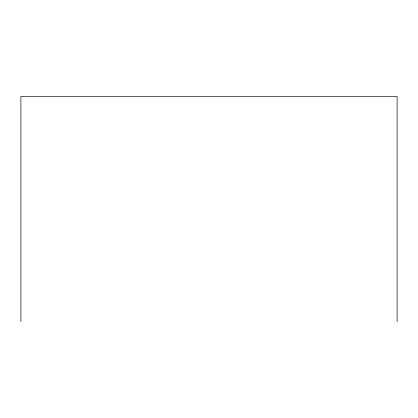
<?xml version="1.0" encoding="UTF-8"?>
<svg xmlns="http://www.w3.org/2000/svg" width="418" height="418" viewBox="0 0 418 418"><rect width="100%" height="100%" fill="white"/><g stroke="black" fill="none" stroke-linecap="round" stroke-linejoin="round"><path stroke-width="0.63" d="M397.1 321.51L397.1 96.49L20.9 96.49L20.9 321.51"/></g></svg>
